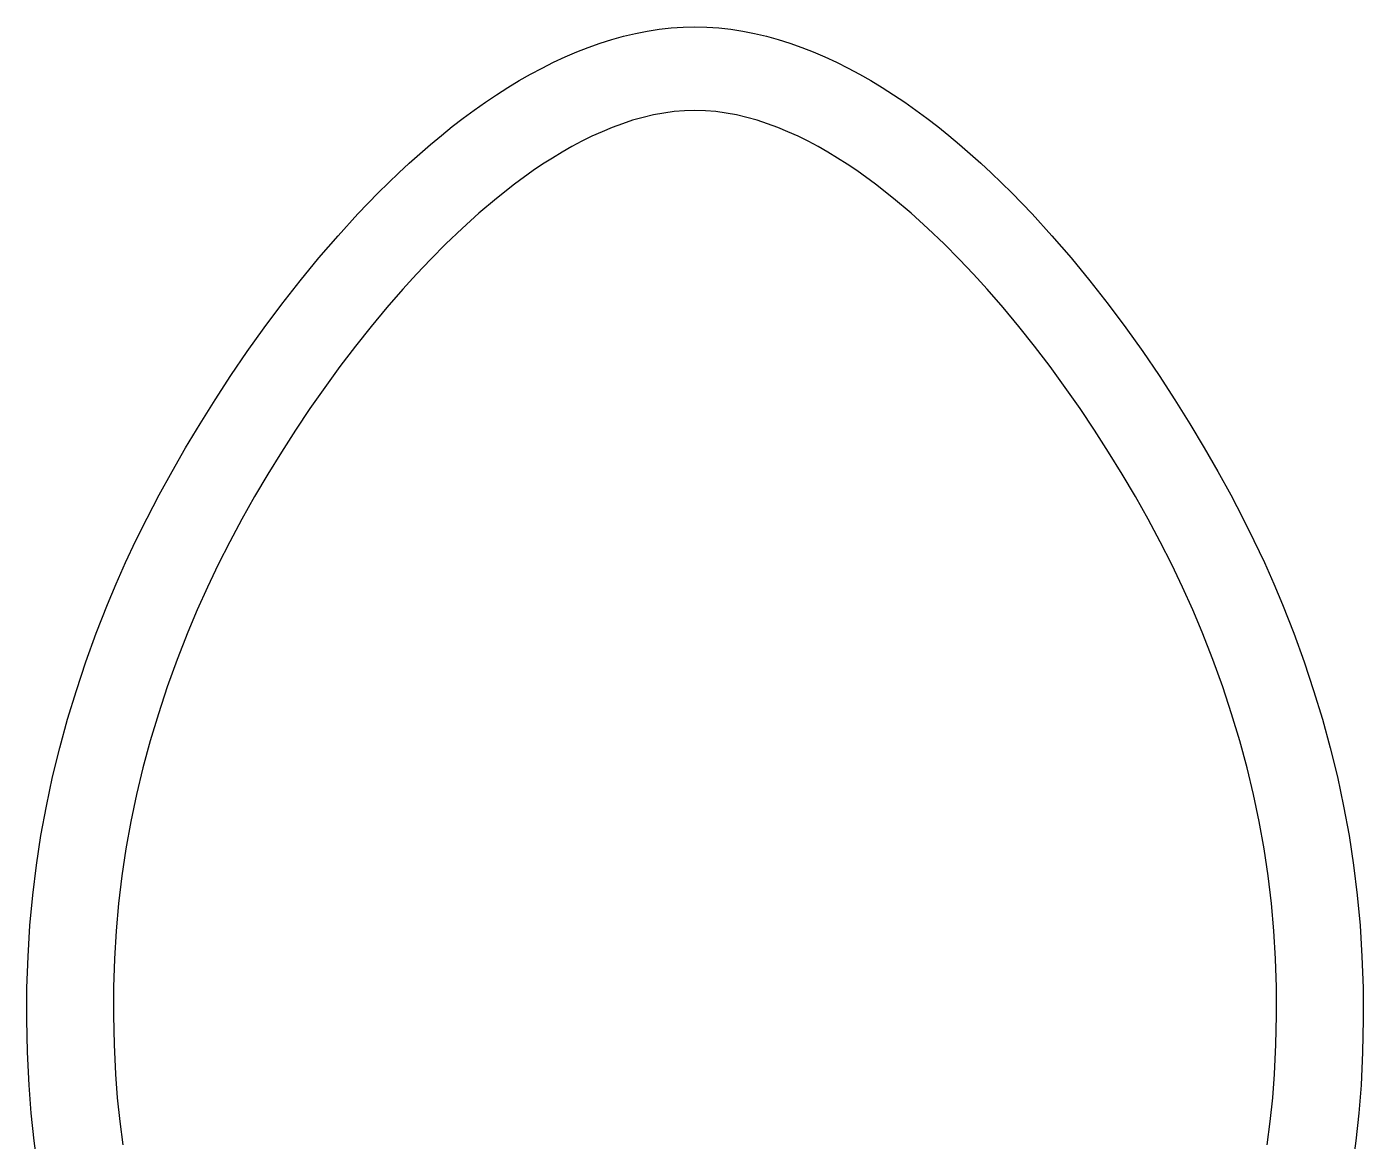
# Model space of a CAD drawing. Header units: millimetres. Extents: x -28 to 873, y 271 to 512.
# Drawn here: x -28.1 to 115.4, y 392.4 to 512.1 of the extents above; entities that cross this region are included whole.
import ezdxf

# ---------------------------------------------------------------- set-up
doc = ezdxf.new("R2010")
doc.units = ezdxf.units.MM
doc.header["$MEASUREMENT"] = 0
doc.layers.get('0').update_dxf_attribs({"linetype": 'CONTINUOUS', "true_color": 0xffffff})

msp = doc.modelspace()

# ---------------------------------------------------------------- linework, layer by layer
at = {"color": 7, "linetype": 'Continuous', "true_color": 0xffffff}
for points in [[(-26.87, 389.56), (-27.28, 392.5), (-27.6, 395.47), (-27.82, 398.46), (-27.99, 402.01), (-28.07, 405.5), (-28.05, 408.93), (-27.93, 412.29), (-27.72, 415.61), (-27.42, 418.87), (-27.03, 422.09), (-26.54, 425.27), (-25.96, 428.43), (-25.29, 431.55), (-24.53, 434.66), (-23.68, 437.75), (-22.74, 440.83), (-21.71, 443.9), (-20.6, 446.97), (-19.4, 450.06), (-18.47, 452.26), (-17.45, 454.55), (-16.34, 456.91), (-15.14, 459.33), (-13.84, 461.81), (-12.47, 464.33), (-11.01, 466.88), (-9.47, 469.45), (-7.85, 472.03), (-6.16, 474.62), (-4.4, 477.2), (-2.57, 479.76), (-0.68, 482.3), (1.27, 484.79), (3.29, 487.25), (5.35, 489.64), (7.48, 491.97), (9.65, 494.22), (11.87, 496.38), (12.99, 497.42), (14.13, 498.44), (15.28, 499.44), (16.44, 500.4), (17.6, 501.34), (18.78, 502.25), (19.96, 503.12), (21.16, 503.96), (22.36, 504.77), (23.57, 505.54), (24.78, 506.28), (26.01, 506.97), (27.24, 507.63), (28.47, 508.25), (29.71, 508.83), (30.96, 509.36), (32.21, 509.85), (33.47, 510.29), (34.73, 510.69), (36, 511.04), (37.27, 511.34), (38.54, 511.59), (39.82, 511.79), (41.1, 511.94), (42.38, 512.03), (43.66, 512.06), (44.94, 512.03), (46.22, 511.94), (47.5, 511.79), (48.78, 511.59), (50.05, 511.34), (51.32, 511.04), (52.59, 510.69), (53.85, 510.29), (55.11, 509.85), (56.36, 509.36), (57.61, 508.83), (58.85, 508.25), (60.09, 507.63), (61.31, 506.97), (62.54, 506.28), (63.76, 505.54), (64.96, 504.77), (66.17, 503.96), (67.36, 503.12), (68.54, 502.25), (69.72, 501.34), (70.89, 500.4), (72.04, 499.44), (73.19, 498.44), (74.33, 497.42), (75.45, 496.38), (77.67, 494.22), (79.84, 491.97), (81.97, 489.64), (84.04, 487.25), (86.05, 484.79), (88, 482.3), (89.9, 479.76), (91.72, 477.2), (93.48, 474.62), (95.17, 472.03), (96.79, 469.45), (98.33, 466.88), (99.79, 464.33), (101.17, 461.81), (102.46, 459.33), (103.66, 456.91), (104.78, 454.55), (105.8, 452.26), (106.72, 450.06), (107.92, 446.97), (109.03, 443.9), (110.06, 440.83), (111, 437.75), (111.85, 434.66), (112.61, 431.55), (113.28, 428.43), (113.86, 425.27), (114.35, 422.09), (114.74, 418.87), (115.04, 415.61), (115.25, 412.29), (115.37, 408.93), (115.39, 405.5), (115.32, 402.01), (115.15, 398.46), (114.92, 395.47), (114.6, 392.5), (114.19, 389.56)], [(105.06, 392.05), (105.41, 394.57), (105.68, 397.11), (105.87, 399.66), (106.02, 402.82), (106.09, 405.93), (106.08, 408.99), (105.98, 412.02), (105.8, 415.02), (105.54, 417.98), (105.19, 420.92), (104.75, 423.84), (104.23, 426.75), (103.62, 429.65), (102.92, 432.54), (102.14, 435.43), (101.26, 438.32), (100.3, 441.22), (99.24, 444.14), (98.1, 447.07), (97.08, 449.48), (95.99, 451.91), (94.83, 454.34), (93.59, 456.78), (92.3, 459.21), (90.94, 461.63), (89.52, 464.04), (88.06, 466.42), (86.55, 468.77), (84.99, 471.08), (83.4, 473.36), (81.77, 475.59), (80.11, 477.77), (78.43, 479.88), (76.73, 481.93), (75.01, 483.91), (74.3, 484.7), (73.57, 485.5), (72.03, 487.13), (70.39, 488.78), (68.66, 490.42), (66.86, 492.05), (64.98, 493.64), (63.03, 495.17), (61.03, 496.62), (60.01, 497.31), (58.97, 497.97), (57.92, 498.61), (56.87, 499.21), (55.8, 499.78), (54.72, 500.31), (53.64, 500.8), (52.55, 501.25), (51.45, 501.66), (50.35, 502.02), (49.24, 502.33), (48.13, 502.6), (47.01, 502.8), (45.9, 502.95), (44.78, 503.05), (43.66, 503.08), (42.54, 503.05), (41.42, 502.95), (40.31, 502.8), (39.19, 502.6), (38.08, 502.33), (36.97, 502.02), (35.87, 501.66), (34.77, 501.25), (33.68, 500.8), (32.6, 500.31), (31.52, 499.78), (30.45, 499.21), (29.4, 498.61), (28.35, 497.97), (27.31, 497.31), (26.29, 496.62), (24.29, 495.17), (22.34, 493.64), (20.46, 492.05), (18.66, 490.42), (16.93, 488.78), (15.3, 487.13), (13.75, 485.5), (13.02, 484.7), (12.31, 483.91), (10.59, 481.93), (8.89, 479.88), (7.21, 477.77), (5.55, 475.59), (3.92, 473.36), (2.33, 471.08), (0.78, 468.77), (-0.74, 466.42), (-2.2, 464.04), (-3.62, 461.63), (-4.97, 459.21), (-6.27, 456.78), (-7.51, 454.34), (-8.67, 451.91), (-9.76, 449.48), (-10.78, 447.07), (-11.92, 444.14), (-12.98, 441.22), (-13.94, 438.32), (-14.82, 435.43), (-15.6, 432.54), (-16.3, 429.65), (-16.91, 426.75), (-17.43, 423.84), (-17.87, 420.92), (-18.22, 417.98), (-18.48, 415.02), (-18.66, 412.02), (-18.76, 408.99), (-18.77, 405.93), (-18.7, 402.82), (-18.55, 399.66), (-18.35, 397.11), (-18.09, 394.57), (-17.74, 392.05)]]:
    msp.add_lwpolyline(points, dxfattribs=at)

doc.saveas('drawing.dxf')
